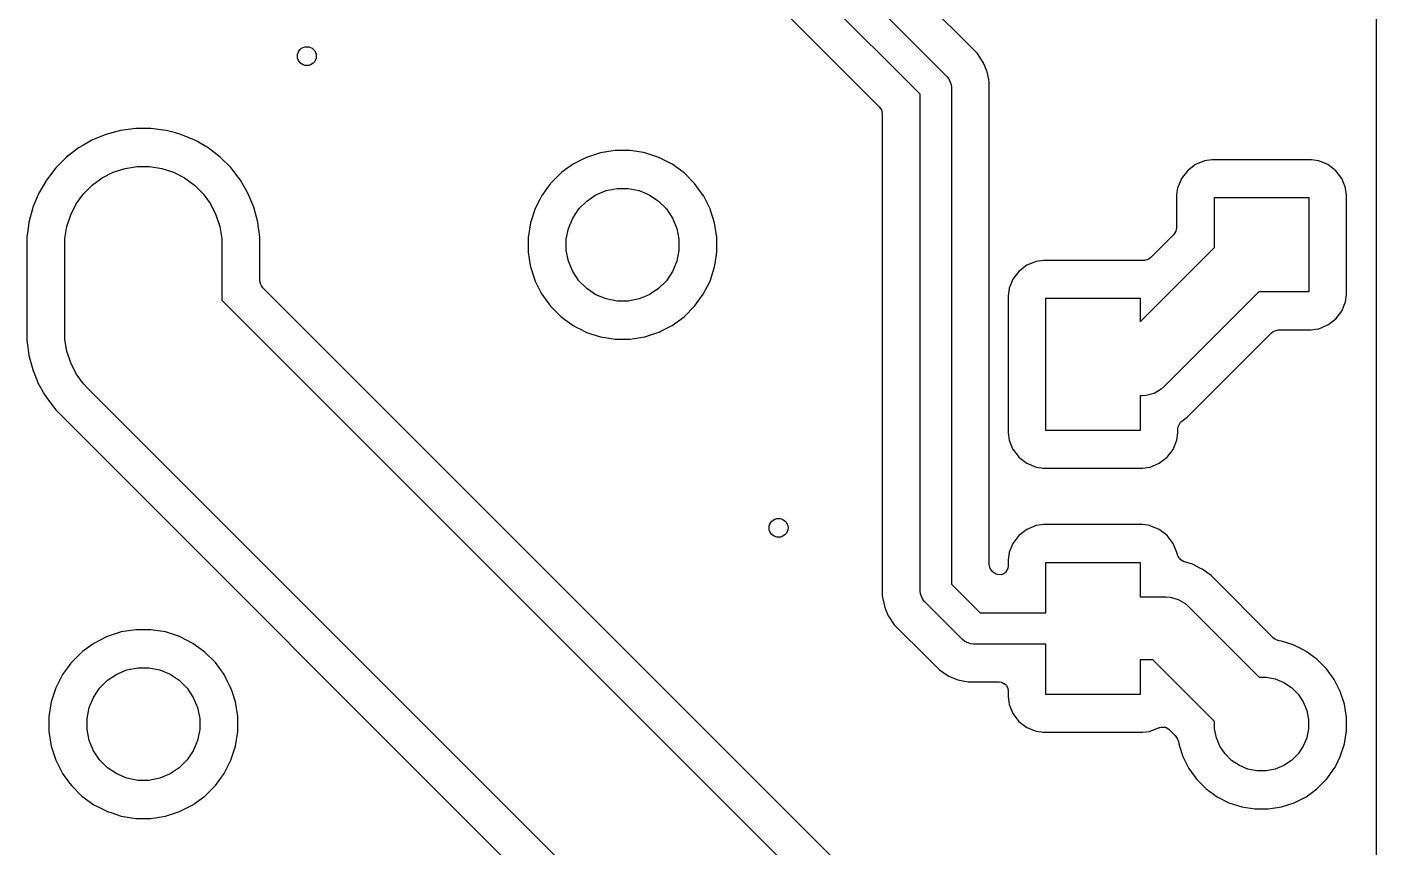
# Model space of a CAD drawing. Header units: inches. Extents: x 1.32 to 5.22, y -7.01 to -1.14.
# Drawn here: x 4.372 to 5.217, y -6.243 to -5.73 of the extents above; entities that cross this region are included whole.
import ezdxf

# ---------------------------------------------------------------- set-up
doc = ezdxf.new("R2010")
doc.units = ezdxf.units.IN
doc.header["$MEASUREMENT"] = 0
doc.layers.add('B.Cu', color=153, linetype='CONTINUOUS', true_color=0x4d7fc4)

msp = doc.modelspace()

# ---------------------------------------------------------------- linework, layer by layer
at = {"layer": 'B.Cu', "linetype": 'CONTINUOUS'}
for p, q in [((5.21652, -3.98178), (5.21652, -7.00227)), ((4.96695, -5.74637), (4.86386, -5.64328)), ((4.84948, -5.66233), (4.9479, -5.76076)), ((4.9311, -5.77179), (4.83844, -5.67913)), ((4.83037, -5.7045), (4.90553, -5.77966)), ((4.96961, -5.75034), (4.96695, -5.74637)), ((4.96695, -5.74637), (4.96695, -5.74637)), ((4.96695, -5.74637), (4.96695, -5.74637)), ((4.97065, -5.7519), (4.96961, -5.75034)), ((4.97071, -5.75208), (4.97065, -5.7519)), ((4.97088, -5.75248), (4.97071, -5.75208)), ((4.97165, -5.75435), (4.97088, -5.75248)), ((4.97203, -5.75526), (4.97165, -5.75435)), ((4.97297, -5.75753), (4.97203, -5.75526)), ((4.97203, -5.75526), (4.97203, -5.75526)), ((4.97314, -5.75795), (4.97297, -5.75753)), ((4.97408, -5.76266), (4.97314, -5.75795)), ((4.9479, -5.76076), (4.94913, -5.76225)), ((4.94913, -5.76225), (4.94941, -5.76294)), ((4.94941, -5.76294), (4.9506, -5.7658)), ((4.9506, -5.7658), (4.95079, -5.76772)), ((4.95079, -5.76772), (4.95079, -6.0786)), ((4.97441, -5.7643), (4.97408, -5.76266)), ((4.97443, -5.76439), (4.97441, -5.7643)), ((4.97443, -5.76442), (4.97443, -5.76439)), ((4.97443, -5.89806), (4.97443, -5.76442)), ((4.9311, -6.08268), (4.9311, -5.77179)), ((4.90553, -5.77966), (4.90637, -5.78077)), ((4.90637, -5.78077), (4.90686, -5.78168)), ((4.90686, -5.78168), (4.90746, -5.78402)), ((4.90746, -5.78402), (4.90746, -6.08598)), ((4.41259, -5.80066), (4.40737, -5.80368)), ((4.42141, -5.79701), (4.41259, -5.80066)), ((4.41259, -5.80066), (4.41259, -5.80066)), ((4.43064, -5.79453), (4.42141, -5.79701)), ((4.44011, -5.79329), (4.43064, -5.79453)), ((4.44966, -5.79329), (4.44011, -5.79329)), ((4.44011, -5.79329), (4.44011, -5.79329)), ((4.44011, -5.79329), (4.44011, -5.79329)), ((4.45913, -5.79453), (4.44966, -5.79329)), ((4.44966, -5.79329), (4.44966, -5.79329)), ((4.44966, -5.79329), (4.44966, -5.79329)), ((4.46507, -5.79613), (4.45913, -5.79453)), ((4.45913, -5.79453), (4.45913, -5.79453)), ((4.45913, -5.79453), (4.45913, -5.79453)), ((4.46835, -5.79701), (4.46507, -5.79613)), ((4.47717, -5.80066), (4.46835, -5.79701)), ((4.47869, -5.80153), (4.47717, -5.80066)), ((4.47717, -5.80066), (4.47717, -5.80066)), ((4.4805, -5.80258), (4.47869, -5.80153)), ((4.47869, -5.80153), (4.47869, -5.80153)), ((4.40432, -5.80544), (4.39674, -5.81125)), ((4.40737, -5.80368), (4.40432, -5.80544)), ((4.40432, -5.80544), (4.40432, -5.80544)), ((4.40432, -5.80544), (4.40432, -5.80544)), ((4.48544, -5.80544), (4.4805, -5.80258)), ((4.48546, -5.80544), (4.48544, -5.80544)), ((4.48551, -5.80548), (4.48546, -5.80544)), ((4.49302, -5.81125), (4.48551, -5.80548)), ((4.73105, -5.80852), (4.7222, -5.8114)), ((4.74023, -5.80707), (4.73105, -5.80852)), ((4.73105, -5.80852), (4.73105, -5.80852)), ((4.73105, -5.80852), (4.73105, -5.80852)), ((4.74953, -5.80707), (4.74023, -5.80707)), ((4.74023, -5.80707), (4.74023, -5.80707)), ((4.74023, -5.80707), (4.74023, -5.80707)), ((4.75798, -5.80841), (4.74953, -5.80707)), ((4.74953, -5.80707), (4.74953, -5.80707)), ((4.74953, -5.80707), (4.74953, -5.80707)), ((4.75872, -5.80852), (4.75798, -5.80841)), ((4.76756, -5.8114), (4.75872, -5.80852)), ((4.38999, -5.818), (4.38418, -5.82558)), ((4.39674, -5.81125), (4.38999, -5.818)), ((4.38999, -5.818), (4.38999, -5.818)), ((4.38999, -5.818), (4.38999, -5.818)), ((4.39674, -5.81125), (4.39674, -5.81125)), ((4.39674, -5.81125), (4.39674, -5.81125)), ((4.42605, -5.82068), (4.43339, -5.81829)), ((4.43339, -5.81829), (4.44102, -5.81708)), ((4.44102, -5.81708), (4.44874, -5.81708)), ((4.44874, -5.81708), (4.45637, -5.81829)), ((4.45637, -5.81829), (4.46371, -5.82068)), ((4.49977, -5.818), (4.49302, -5.81125)), ((4.49302, -5.81125), (4.49302, -5.81125)), ((4.49302, -5.81125), (4.49302, -5.81125)), ((4.49302, -5.81125), (4.49302, -5.81125)), ((4.5027, -5.82181), (4.49977, -5.818)), ((4.49977, -5.818), (4.49977, -5.818)), ((4.49977, -5.818), (4.49977, -5.818)), ((4.49977, -5.818), (4.49977, -5.818)), ((4.71064, -5.818), (4.70686, -5.82074)), ((4.71392, -5.81562), (4.71064, -5.818)), ((4.71064, -5.818), (4.71064, -5.818)), ((4.71911, -5.81297), (4.71392, -5.81562)), ((4.71392, -5.81562), (4.71392, -5.81562)), ((4.7222, -5.8114), (4.71911, -5.81297)), ((4.77584, -5.81562), (4.76756, -5.8114)), ((4.78337, -5.82108), (4.77584, -5.81562)), ((5.10343, -5.81596), (5.09849, -5.81975)), ((5.10918, -5.81358), (5.10343, -5.81596)), ((5.1138, -5.81297), (5.10918, -5.81358)), ((5.10918, -5.81358), (5.10918, -5.81358)), ((5.10918, -5.81358), (5.10918, -5.81358)), ((5.17596, -5.81297), (5.1138, -5.81297)), ((5.1138, -5.81297), (5.1138, -5.81297)), ((5.17597, -5.81297), (5.17596, -5.81297)), ((5.17596, -5.81297), (5.17596, -5.81297)), ((5.17596, -5.81297), (5.17596, -5.81297)), ((5.17603, -5.81298), (5.17597, -5.81297)), ((5.18058, -5.81358), (5.17603, -5.81298)), ((5.18063, -5.81359), (5.18058, -5.81358)), ((5.18074, -5.81365), (5.18063, -5.81359)), ((5.18633, -5.81596), (5.18074, -5.81365)), ((5.19127, -5.81975), (5.18633, -5.81596)), ((5.18633, -5.81596), (5.18633, -5.81596)), ((4.38418, -5.82558), (4.3794, -5.83385)), ((4.38418, -5.82558), (4.38418, -5.82558)), ((4.41292, -5.82872), (4.41917, -5.82418)), ((4.41917, -5.82418), (4.42605, -5.82068)), ((4.46371, -5.82068), (4.4706, -5.82418)), ((4.4706, -5.82418), (4.47684, -5.82872)), ((4.50559, -5.82558), (4.5027, -5.82181)), ((4.50951, -5.83237), (4.50559, -5.82558)), ((4.70657, -5.82091), (4.69965, -5.82783)), ((4.70686, -5.82074), (4.70657, -5.82091)), ((4.78994, -5.82766), (4.78337, -5.82108)), ((5.0947, -5.82469), (5.09239, -5.83028)), ((5.09849, -5.81975), (5.0947, -5.82469)), ((5.19506, -5.82469), (5.19127, -5.81975)), ((5.19593, -5.8268), (5.19506, -5.82469)), ((5.19744, -5.83044), (5.19593, -5.8268)), ((4.3794, -5.83385), (4.37575, -5.84267)), ((4.3794, -5.83385), (4.3794, -5.83385)), ((4.40292, -5.84043), (4.40746, -5.83418)), ((4.40746, -5.83418), (4.41292, -5.82872)), ((4.47684, -5.82872), (4.4823, -5.83418)), ((4.4823, -5.83418), (4.48684, -5.84043)), ((4.51036, -5.83385), (4.50951, -5.83237)), ((4.51402, -5.84267), (4.51036, -5.83385)), ((4.69436, -5.83518), (4.69304, -5.83776)), ((4.69444, -5.83506), (4.69436, -5.83518)), ((4.69436, -5.83518), (4.69436, -5.83518)), ((4.69436, -5.83518), (4.69436, -5.83518)), ((4.69836, -5.82966), (4.69444, -5.83506)), ((4.69948, -5.82812), (4.69836, -5.82966)), ((4.69836, -5.82966), (4.69836, -5.82966)), ((4.69965, -5.82783), (4.69948, -5.82812)), ((4.7224, -5.83875), (4.72818, -5.83489)), ((4.72818, -5.83489), (4.7346, -5.83223)), ((4.7346, -5.83223), (4.74141, -5.83088)), ((4.74141, -5.83088), (4.74835, -5.83088)), ((4.74835, -5.83088), (4.75517, -5.83223)), ((4.75517, -5.83223), (4.76158, -5.83489)), ((4.76158, -5.83489), (4.76736, -5.83875)), ((4.79541, -5.83518), (4.78994, -5.82766)), ((4.79544, -5.83525), (4.79541, -5.83518)), ((4.7995, -5.84321), (4.79544, -5.83525)), ((4.79544, -5.83525), (4.79544, -5.83525)), ((4.79544, -5.83525), (4.79544, -5.83525)), ((5.09232, -5.83044), (5.09171, -5.83506)), ((5.09171, -5.83506), (5.09171, -5.85531)), ((5.09233, -5.8304), (5.09232, -5.83044)), ((5.09239, -5.83028), (5.09233, -5.8304)), ((5.19745, -5.83046), (5.19744, -5.83044)), ((5.19747, -5.83057), (5.19745, -5.83046)), ((5.19747, -5.8306), (5.19747, -5.83057)), ((5.19748, -5.83076), (5.19747, -5.8306)), ((5.19805, -5.83506), (5.19748, -5.83076)), ((5.19805, -5.89722), (5.19805, -5.83506)), ((5.19805, -5.83506), (5.19805, -5.83506)), ((5.19805, -5.83506), (5.19805, -5.83506)), ((5.19805, -5.83506), (5.19805, -5.83506)), ((4.37551, -5.84354), (4.37327, -5.8519)), ((4.37575, -5.84267), (4.37551, -5.84354)), ((4.39942, -5.84731), (4.40292, -5.84043)), ((4.48684, -5.84043), (4.49035, -5.84731)), ((4.51649, -5.8519), (4.51402, -5.84267)), ((4.69014, -5.84346), (4.68726, -5.85231)), ((4.69304, -5.83776), (4.69014, -5.84346)), ((4.71363, -5.84944), (4.71749, -5.84366)), ((4.71749, -5.84366), (4.7224, -5.83875)), ((4.76736, -5.83875), (4.77227, -5.84366)), ((4.77227, -5.84366), (4.77613, -5.84944)), ((4.79954, -5.84327), (4.7995, -5.84321)), ((4.79961, -5.84342), (4.79954, -5.84327)), ((4.79965, -5.8435), (4.79961, -5.84342)), ((4.79969, -5.84365), (4.79965, -5.8435)), ((4.79975, -5.84383), (4.79969, -5.84365)), ((4.8025, -5.85231), (4.79975, -5.84383)), ((4.79975, -5.84383), (4.79975, -5.84383)), ((4.79975, -5.84383), (4.79975, -5.84383)), ((5.11535, -5.86783), (5.11535, -5.83661)), ((5.11535, -5.83661), (5.17441, -5.83661)), ((5.17441, -5.83661), (5.17441, -5.89567)), ((4.37327, -5.8519), (4.37276, -5.8558)), ((4.39703, -5.85465), (4.39942, -5.84731)), ((4.49035, -5.84731), (4.49273, -5.85465)), ((4.517, -5.8558), (4.51649, -5.8519)), ((4.71097, -5.85586), (4.71363, -5.84944)), ((4.77613, -5.84944), (4.77879, -5.85586)), ((4.37276, -5.8558), (4.37203, -5.86137)), ((4.39582, -5.86228), (4.39703, -5.85465)), ((4.49273, -5.85465), (4.49394, -5.86228)), ((4.51729, -5.858), (4.517, -5.8558)), ((4.51774, -5.86137), (4.51729, -5.858)), ((4.68726, -5.85231), (4.68581, -5.86149)), ((4.68726, -5.85231), (4.68726, -5.85231)), ((4.68726, -5.85231), (4.68726, -5.85231)), ((4.70962, -5.86267), (4.71097, -5.85586)), ((4.77879, -5.85586), (4.78014, -5.86267)), ((4.80396, -5.86149), (4.8025, -5.85231)), ((5.08999, -5.85976), (5.0756, -5.87415)), ((5.09122, -5.85768), (5.08999, -5.85976)), ((5.09151, -5.85669), (5.09122, -5.85768)), ((5.09171, -5.85531), (5.09151, -5.85669)), ((4.37203, -5.86137), (4.37203, -5.91626)), ((4.39567, -5.86614), (4.39582, -5.86228)), ((4.39567, -5.92126), (4.39567, -5.86614)), ((4.49394, -5.86228), (4.49409, -5.86614)), ((4.49409, -5.86614), (4.49409, -5.90088)), ((4.51774, -5.86149), (4.51774, -5.86137)), ((4.51774, -5.88865), (4.51774, -5.86149)), ((4.68581, -5.86149), (4.68581, -5.87079)), ((4.70962, -5.86961), (4.70962, -5.86267)), ((4.78014, -5.86267), (4.78014, -5.86961)), ((4.80396, -5.87079), (4.80396, -5.86149)), ((5.0689, -5.91429), (5.11535, -5.86783)), ((4.68581, -5.87079), (4.68711, -5.87899)), ((4.71097, -5.87643), (4.70962, -5.86961)), ((4.71363, -5.88284), (4.71097, -5.87643)), ((4.77879, -5.87643), (4.77613, -5.88284)), ((4.78014, -5.86961), (4.77879, -5.87643)), ((4.80285, -5.87781), (4.80396, -5.87079)), ((5.00367, -5.87657), (4.99792, -5.87896)), ((5.00829, -5.87596), (5.00367, -5.87657)), ((5.00367, -5.87657), (5.00367, -5.87657)), ((5.00367, -5.87657), (5.00367, -5.87657)), ((5.07045, -5.87596), (5.00829, -5.87596)), ((5.07055, -5.87598), (5.07045, -5.87596)), ((5.07045, -5.87596), (5.07045, -5.87596)), ((5.07059, -5.87598), (5.07055, -5.87598)), ((5.07143, -5.87602), (5.07059, -5.87598)), ((5.07155, -5.87602), (5.07143, -5.87602)), ((5.07368, -5.87542), (5.07155, -5.87602)), ((5.07448, -5.87499), (5.07368, -5.87542)), ((5.0756, -5.87415), (5.07448, -5.87499)), ((4.68711, -5.87899), (4.68726, -5.87998)), ((4.68726, -5.87998), (4.69014, -5.88882)), ((4.71749, -5.88862), (4.71363, -5.88284)), ((4.77613, -5.88284), (4.77227, -5.88862)), ((4.79963, -5.88882), (4.8025, -5.87998)), ((4.8025, -5.87998), (4.80285, -5.87781)), ((4.99298, -5.88274), (4.98919, -5.88768)), ((4.99792, -5.87896), (4.99298, -5.88274)), ((4.51833, -5.89099), (4.51774, -5.88865)), ((4.51883, -5.8919), (4.51833, -5.89099)), ((4.51966, -5.89301), (4.51883, -5.8919)), ((4.99959, -6.37294), (4.51966, -5.89301)), ((4.69014, -5.88882), (4.69357, -5.89556)), ((4.7224, -5.89353), (4.71749, -5.88862)), ((4.72818, -5.89739), (4.7224, -5.89353)), ((4.76736, -5.89353), (4.76158, -5.89739)), ((4.77227, -5.88862), (4.76736, -5.89353)), ((4.79541, -5.8971), (4.79963, -5.88882)), ((4.98681, -5.89343), (4.9862, -5.89806)), ((4.98682, -5.89339), (4.98681, -5.89343)), ((4.98688, -5.89327), (4.98682, -5.89339)), ((4.98919, -5.88768), (4.98688, -5.89327)), ((4.49409, -5.90088), (4.99152, -6.3983)), ((4.69357, -5.89556), (4.69436, -5.8971)), ((4.69436, -5.8971), (4.69982, -5.90463)), ((4.7346, -5.90005), (4.72818, -5.89739)), ((4.74141, -5.9014), (4.7346, -5.90005)), ((4.74835, -5.9014), (4.74141, -5.9014)), ((4.75517, -5.90005), (4.74835, -5.9014)), ((4.76158, -5.89739), (4.75517, -5.90005)), ((4.78994, -5.90463), (4.79541, -5.8971)), ((4.97443, -6.06637), (4.97443, -5.89806)), ((4.9862, -5.89806), (4.9862, -5.89806)), ((4.9862, -5.89806), (4.9862, -5.98383)), ((5.00984, -5.98228), (5.00984, -5.89961)), ((5.00984, -5.89961), (5.0689, -5.89961)), ((5.0689, -5.89961), (5.0689, -5.91429)), ((5.14319, -5.89567), (5.084, -5.95486)), ((5.17441, -5.89567), (5.14319, -5.89567)), ((5.19506, -5.90759), (5.19744, -5.90184)), ((5.19744, -5.90184), (5.19805, -5.89722)), ((4.69982, -5.90463), (4.7064, -5.9112)), ((4.7064, -5.9112), (4.71392, -5.91667)), ((4.77584, -5.91667), (4.78337, -5.9112)), ((4.78337, -5.9112), (4.78994, -5.90463)), ((5.19127, -5.91253), (5.19506, -5.90759)), ((4.37203, -5.91626), (4.37203, -5.91626)), ((4.37203, -5.91626), (4.37203, -5.92603)), ((4.71392, -5.91667), (4.71628, -5.91787)), ((4.71628, -5.91787), (4.71628, -5.91787)), ((4.71628, -5.91787), (4.71884, -5.91917)), ((4.71884, -5.91917), (4.72195, -5.92076)), ((4.76878, -5.92027), (4.77584, -5.91667)), ((5.15308, -5.91991), (5.15542, -5.91931)), ((5.15542, -5.91931), (5.17596, -5.91931)), ((5.17596, -5.91931), (5.18026, -5.91874)), ((5.18026, -5.91874), (5.18042, -5.91873)), ((5.18042, -5.91873), (5.18059, -5.91871)), ((5.18059, -5.91871), (5.18074, -5.91864)), ((5.18074, -5.91864), (5.18633, -5.91632)), ((5.18633, -5.91632), (5.19127, -5.91253)), ((4.37203, -5.92603), (4.37203, -5.92604)), ((4.37203, -5.92604), (4.37339, -5.93638)), ((4.39582, -5.92512), (4.39567, -5.92126)), ((4.39687, -5.93173), (4.39582, -5.92512)), ((4.72195, -5.92076), (4.72201, -5.9208)), ((4.72201, -5.9208), (4.72216, -5.92087)), ((4.72216, -5.92087), (4.72224, -5.92091)), ((4.72224, -5.92091), (4.72239, -5.92095)), ((4.72239, -5.92095), (4.72505, -5.92181)), ((4.72505, -5.92181), (4.72505, -5.92181)), ((4.72505, -5.92181), (4.73105, -5.92376)), ((4.73105, -5.92376), (4.74023, -5.92522)), ((4.74023, -5.92522), (4.74023, -5.92522)), ((4.74023, -5.92522), (4.74953, -5.92522)), ((4.74953, -5.92522), (4.75872, -5.92376)), ((4.74953, -5.92522), (4.74953, -5.92522)), ((4.75872, -5.92376), (4.76756, -5.92089)), ((4.76756, -5.92089), (4.76774, -5.9208)), ((4.76774, -5.9208), (4.76878, -5.92027)), ((5.0983, -5.97399), (5.15106, -5.92124)), ((5.15106, -5.92124), (5.15217, -5.9204)), ((5.15217, -5.9204), (5.15228, -5.92034)), ((5.15228, -5.92034), (5.15244, -5.92026)), ((5.15244, -5.92026), (5.15308, -5.91991)), ((4.37339, -5.93638), (4.37359, -5.9367)), ((4.37359, -5.9367), (4.37362, -5.93679)), ((4.39703, -5.93275), (4.39687, -5.93173)), ((4.39942, -5.94009), (4.39703, -5.93275)), ((4.37362, -5.93679), (4.37444, -5.93987)), ((4.37444, -5.93987), (4.37563, -5.94429)), ((4.37563, -5.94429), (4.37575, -5.94473)), ((4.37575, -5.94473), (4.37582, -5.9449)), ((4.37582, -5.9449), (4.37932, -5.95336)), ((4.40292, -5.94697), (4.39942, -5.94009)), ((4.37932, -5.95336), (4.3794, -5.95355)), ((4.3794, -5.95355), (4.3794, -5.95355)), ((4.3794, -5.95355), (4.38301, -5.9598)), ((4.40746, -5.95322), (4.40292, -5.94697)), ((4.41008, -5.95606), (4.40746, -5.95322)), ((4.38301, -5.9598), (4.38301, -5.9598)), ((4.38301, -5.9598), (4.38418, -5.96182)), ((4.38418, -5.96182), (4.38999, -5.9694)), ((4.93634, -6.48231), (4.41008, -5.95606)), ((5.07008, -5.96063), (5.0689, -5.96063)), ((5.0689, -5.96063), (5.0689, -5.98228)), ((5.07265, -5.96046), (5.07008, -5.96063)), ((5.07761, -5.95913), (5.07265, -5.96046)), ((5.07265, -5.96046), (5.07265, -5.96046)), ((5.08206, -5.95656), (5.07761, -5.95913)), ((5.084, -5.95486), (5.08206, -5.95656)), ((5.08206, -5.95656), (5.08206, -5.95656)), ((4.38999, -5.9694), (4.38999, -5.9694)), ((4.38999, -5.9694), (4.38999, -5.9694)), ((4.38999, -5.9694), (4.38999, -5.9694)), ((4.38999, -5.9694), (4.70321, -6.28262)), ((5.09298, -5.97915), (5.09412, -5.97718)), ((5.09412, -5.97718), (5.09424, -5.97705)), ((5.09424, -5.97705), (5.09492, -5.97645)), ((5.09492, -5.97645), (5.0983, -5.97399)), ((4.9862, -5.98383), (4.98681, -5.98845)), ((5.0689, -5.98228), (5.00984, -5.98228)), ((5.09193, -5.98846), (5.09254, -5.98383)), ((5.09254, -5.98137), (5.09274, -5.98)), ((5.09254, -5.98383), (5.09254, -5.98137)), ((5.09274, -5.98), (5.09298, -5.97915)), ((4.98681, -5.98845), (4.98681, -5.98845)), ((4.98681, -5.98845), (4.98681, -5.98845)), ((4.98681, -5.98845), (4.98681, -5.98846)), ((4.98681, -5.98846), (4.98681, -5.98846)), ((4.98681, -5.98846), (4.98681, -5.98846)), ((4.98681, -5.98846), (4.98903, -5.99381)), ((4.98903, -5.99381), (4.98919, -5.99421)), ((4.98919, -5.99421), (4.9893, -5.99434)), ((4.9893, -5.99434), (4.99298, -5.99914)), ((5.08576, -5.99914), (5.08955, -5.99421)), ((5.08955, -5.99421), (5.09193, -5.98846)), ((4.99298, -5.99914), (4.99792, -6.00293)), ((4.99792, -6.00293), (5.00367, -6.00532)), ((5.07523, -6.00525), (5.08082, -6.00293)), ((5.08082, -6.00293), (5.08576, -5.99914)), ((5.00367, -6.00532), (5.00829, -6.00593)), ((5.00829, -6.00593), (5.07045, -6.00593)), ((5.07045, -6.00593), (5.07475, -6.00536)), ((5.07045, -6.00593), (5.07045, -6.00593)), ((5.07045, -6.00593), (5.07045, -6.00593)), ((5.07475, -6.00536), (5.07491, -6.00535)), ((5.07491, -6.00535), (5.07507, -6.00532)), ((5.07507, -6.00532), (5.07523, -6.00525)), ((4.99792, -6.04431), (4.99298, -6.0481)), ((5.00367, -6.04193), (4.99792, -6.04431)), ((5.00829, -6.04132), (5.00367, -6.04193)), ((5.00367, -6.04193), (5.00367, -6.04193)), ((5.00367, -6.04193), (5.00367, -6.04193)), ((5.07045, -6.04132), (5.00829, -6.04132)), ((5.00829, -6.04132), (5.00829, -6.04132)), ((5.07046, -6.04132), (5.07045, -6.04132)), ((5.07045, -6.04132), (5.07045, -6.04132)), ((5.07045, -6.04132), (5.07045, -6.04132)), ((5.07052, -6.04133), (5.07046, -6.04132)), ((5.07507, -6.04193), (5.07052, -6.04133)), ((5.07511, -6.04194), (5.07507, -6.04193)), ((5.07523, -6.04199), (5.07511, -6.04194)), ((5.08082, -6.04431), (5.07523, -6.04199)), ((5.08576, -6.0481), (5.08082, -6.04431)), ((5.08082, -6.04431), (5.08082, -6.04431)), ((4.98919, -6.05304), (4.98688, -6.05863)), ((4.99298, -6.0481), (4.98919, -6.05304)), ((5.08955, -6.05304), (5.08576, -6.0481)), ((5.09193, -6.05879), (5.08955, -6.05304)), ((4.98681, -6.05879), (4.9862, -6.06341)), ((4.9862, -6.06341), (4.9862, -6.06341)), ((4.9862, -6.06341), (4.9862, -6.06723)), ((4.98682, -6.05874), (4.98681, -6.05879)), ((4.98688, -6.05863), (4.98682, -6.05874)), ((5.09202, -6.05944), (5.09193, -6.05879)), ((5.09193, -6.05879), (5.09193, -6.05879)), ((5.09193, -6.05879), (5.09193, -6.05879)), ((5.09238, -6.06074), (5.09202, -6.05944)), ((5.09261, -6.06127), (5.09238, -6.06074)), ((5.09433, -6.06337), (5.09261, -6.06127)), ((5.09486, -6.06372), (5.09433, -6.06337)), ((4.97503, -6.06871), (4.97443, -6.06637)), ((4.97552, -6.06962), (4.97503, -6.06871)), ((4.97636, -6.07073), (4.97552, -6.06962)), ((4.97671, -6.07109), (4.97636, -6.07073)), ((4.97879, -6.07233), (4.97671, -6.07109)), ((4.98429, -6.07156), (4.98213, -6.07264)), ((4.98434, -6.07151), (4.98429, -6.07156)), ((4.98583, -6.0692), (4.98434, -6.07151)), ((4.986, -6.06861), (4.98583, -6.0692)), ((4.9862, -6.06723), (4.986, -6.06861)), ((5.00984, -6.09646), (5.00984, -6.06496)), ((5.00984, -6.06496), (5.0689, -6.06496)), ((5.0689, -6.06496), (5.0689, -6.08661)), ((5.0961, -6.06434), (5.09486, -6.06372)), ((5.10167, -6.06615), (5.0961, -6.06434)), ((5.10671, -6.06871), (5.10167, -6.06615)), ((5.10775, -6.06924), (5.10671, -6.06871)), ((5.11326, -6.07325), (5.10775, -6.06924)), ((4.95079, -6.0786), (4.96864, -6.09646)), ((4.97963, -6.07257), (4.97879, -6.07233)), ((4.98204, -6.07266), (4.97963, -6.07257)), ((4.98213, -6.07264), (4.98204, -6.07266)), ((5.15219, -6.11217), (5.11326, -6.07325)), ((5.11326, -6.07325), (5.11326, -6.07325)), ((4.90746, -6.08598), (4.90746, -6.08598)), ((4.90746, -6.08598), (4.90746, -6.08598)), ((4.90746, -6.08598), (4.90875, -6.09244)), ((4.93129, -6.0846), (4.9311, -6.08268)), ((4.93276, -6.08815), (4.93129, -6.0846)), ((4.93399, -6.08964), (4.93276, -6.08815)), ((4.93276, -6.08815), (4.93276, -6.08815)), ((5.0689, -6.08661), (5.08504, -6.08661)), ((5.08504, -6.08661), (5.08761, -6.08678)), ((5.08761, -6.08678), (5.08761, -6.08678)), ((5.08761, -6.08678), (5.09257, -6.08811)), ((5.09257, -6.08811), (5.09702, -6.09068)), ((4.90875, -6.09244), (4.90875, -6.09244)), ((4.90875, -6.09244), (4.90875, -6.09244)), ((4.90875, -6.09244), (4.90952, -6.09431)), ((4.90952, -6.09431), (4.90952, -6.09431)), ((4.90952, -6.09431), (4.91121, -6.09838)), ((4.95761, -6.11326), (4.93399, -6.08964)), ((4.96864, -6.09646), (5.00984, -6.09646)), ((5.09702, -6.09068), (5.09702, -6.09068)), ((5.09702, -6.09068), (5.09896, -6.09238)), ((5.09896, -6.09238), (5.14334, -6.13676)), ((4.91121, -6.09838), (4.91124, -6.09848)), ((4.91124, -6.09848), (4.91127, -6.09854)), ((4.91127, -6.09854), (4.91494, -6.10402)), ((4.91494, -6.10402), (4.91494, -6.10402)), ((4.91494, -6.10402), (4.91494, -6.10402)), ((4.91494, -6.10402), (4.93627, -6.12536)), ((4.41696, -6.11407), (4.41392, -6.11562)), ((4.4222, -6.11139), (4.41696, -6.11407)), ((4.43105, -6.10852), (4.4222, -6.11139)), ((4.44023, -6.10707), (4.43105, -6.10852)), ((4.43105, -6.10852), (4.43105, -6.10852)), ((4.43105, -6.10852), (4.43105, -6.10852)), ((4.44953, -6.10707), (4.44023, -6.10707)), ((4.44023, -6.10707), (4.44023, -6.10707)), ((4.44023, -6.10707), (4.44023, -6.10707)), ((4.45872, -6.10852), (4.44953, -6.10707)), ((4.44953, -6.10707), (4.44953, -6.10707)), ((4.44953, -6.10707), (4.44953, -6.10707)), ((4.46756, -6.11139), (4.45872, -6.10852)), ((4.45872, -6.10852), (4.45872, -6.10852)), ((4.47584, -6.11562), (4.46756, -6.11139)), ((4.9591, -6.11448), (4.95761, -6.11326)), ((5.15355, -6.11313), (5.15219, -6.11217)), ((5.15466, -6.11366), (5.15355, -6.11313)), ((5.15598, -6.11407), (5.15466, -6.11366)), ((5.15733, -6.11428), (5.15598, -6.11407)), ((4.40657, -6.12091), (4.39965, -6.12783)), ((4.40686, -6.12074), (4.40657, -6.12091)), ((4.40963, -6.11873), (4.40686, -6.12074)), ((4.41392, -6.11562), (4.40963, -6.11873)), ((4.40963, -6.11873), (4.40963, -6.11873)), ((4.48337, -6.12108), (4.47584, -6.11562)), ((4.48994, -6.12766), (4.48337, -6.12108)), ((4.96265, -6.11595), (4.9591, -6.11448)), ((4.9591, -6.11448), (4.9591, -6.11448)), ((4.96457, -6.11614), (4.96265, -6.11595)), ((5.00984, -6.11614), (4.96457, -6.11614)), ((5.00984, -6.14764), (5.00984, -6.11614)), ((5.15735, -6.11429), (5.15733, -6.11428)), ((5.15733, -6.11428), (5.15733, -6.11428)), ((5.16456, -6.11663), (5.15735, -6.11429)), ((5.16481, -6.11667), (5.16456, -6.11663)), ((5.16577, -6.11707), (5.16481, -6.11667)), ((5.16598, -6.11722), (5.16577, -6.11707)), ((5.16896, -6.11873), (5.16598, -6.11722)), ((5.17275, -6.12067), (5.16896, -6.11873)), ((5.17952, -6.12559), (5.17275, -6.12067)), ((4.39747, -6.13089), (4.39436, -6.13518)), ((4.39948, -6.12812), (4.39747, -6.13089)), ((4.39747, -6.13089), (4.39747, -6.13089)), ((4.39965, -6.12783), (4.39948, -6.12812)), ((4.4346, -6.13223), (4.44141, -6.13088)), ((4.44141, -6.13088), (4.44835, -6.13088)), ((4.44835, -6.13088), (4.45517, -6.13223)), ((4.49541, -6.13518), (4.48994, -6.12766)), ((4.93627, -6.12536), (4.94322, -6.13231)), ((5.07689, -6.12598), (5.0689, -6.12598)), ((5.0689, -6.12598), (5.0689, -6.14764)), ((5.1155, -6.1646), (5.07689, -6.12598)), ((5.18544, -6.1315), (5.17952, -6.12559)), ((5.17952, -6.12559), (5.17952, -6.12559)), ((4.39436, -6.13518), (4.39014, -6.14346)), ((4.39436, -6.13518), (4.39436, -6.13518)), ((4.41749, -6.14366), (4.4224, -6.13875)), ((4.4224, -6.13875), (4.42818, -6.13489)), ((4.42818, -6.13489), (4.4346, -6.13223)), ((4.45517, -6.13223), (4.46158, -6.13489)), ((4.46158, -6.13489), (4.46736, -6.13875)), ((4.46736, -6.13875), (4.47227, -6.14366)), ((4.4974, -6.13909), (4.49541, -6.13518)), ((4.4995, -6.14321), (4.4974, -6.13909)), ((4.94322, -6.13231), (4.94322, -6.13231)), ((4.94322, -6.13231), (4.94322, -6.13231)), ((4.94322, -6.13231), (4.94322, -6.13231)), ((4.94322, -6.13231), (4.94871, -6.13597)), ((4.94871, -6.13597), (4.9521, -6.13738)), ((4.9521, -6.13738), (4.9548, -6.1385)), ((4.9548, -6.1385), (4.9578, -6.13909)), ((4.9578, -6.13909), (4.96115, -6.13976)), ((5.14334, -6.13676), (5.14778, -6.13676)), ((5.14778, -6.13676), (5.15345, -6.13789)), ((5.15345, -6.13789), (5.1588, -6.1401)), ((5.19036, -6.13827), (5.18544, -6.1315)), ((5.19036, -6.13829), (5.19036, -6.13827)), ((5.19416, -6.14573), (5.19036, -6.13829)), ((4.39014, -6.14346), (4.38726, -6.15231)), ((4.41363, -6.14944), (4.41749, -6.14366)), ((4.47227, -6.14366), (4.47613, -6.14944)), ((4.49954, -6.14327), (4.4995, -6.14321)), ((4.49961, -6.14342), (4.49954, -6.14327)), ((4.49965, -6.1435), (4.49961, -6.14342)), ((4.49969, -6.14365), (4.49965, -6.1435)), ((4.50037, -6.14573), (4.49969, -6.14365)), ((4.5025, -6.15231), (4.50037, -6.14573)), ((4.96115, -6.13976), (4.96124, -6.13978)), ((4.96124, -6.13978), (4.96127, -6.13978)), ((4.96127, -6.13978), (4.96127, -6.13978)), ((4.96127, -6.13978), (4.96127, -6.13978)), ((4.96127, -6.13978), (4.98062, -6.13978)), ((4.98062, -6.13978), (4.98199, -6.13998)), ((4.98199, -6.13998), (4.98258, -6.14015)), ((4.98258, -6.14015), (4.9849, -6.14164)), ((4.9849, -6.14164), (4.98494, -6.14169)), ((4.98494, -6.14169), (4.98602, -6.14385)), ((4.98602, -6.14385), (4.98609, -6.14415)), ((4.98609, -6.14415), (4.9862, -6.14519)), ((4.9862, -6.14519), (4.9862, -6.14919)), ((5.0689, -6.14764), (5.00984, -6.14764)), ((5.1588, -6.1401), (5.16361, -6.14332)), ((5.16361, -6.14332), (5.16771, -6.14741)), ((5.16771, -6.14741), (5.17092, -6.15222)), ((5.19674, -6.15369), (5.19416, -6.14573)), ((4.38726, -6.15231), (4.38581, -6.16149)), ((4.38726, -6.15231), (4.38726, -6.15231)), ((4.38726, -6.15231), (4.38726, -6.15231)), ((4.40962, -6.16267), (4.41097, -6.15586)), ((4.41097, -6.15586), (4.41363, -6.14944)), ((4.47613, -6.14944), (4.47879, -6.15586)), ((4.47879, -6.15586), (4.48014, -6.16267)), ((4.50396, -6.16149), (4.5025, -6.15231)), ((4.9862, -6.14919), (4.98661, -6.15231)), ((4.98661, -6.15231), (4.98681, -6.15381)), ((4.98681, -6.15381), (4.98681, -6.15381)), ((4.98681, -6.15381), (4.987, -6.15428)), ((4.987, -6.15428), (4.98919, -6.15956)), ((5.17092, -6.15222), (5.17314, -6.15757)), ((5.19805, -6.16196), (5.19674, -6.15369)), ((4.38581, -6.16149), (4.38581, -6.17079)), ((4.40962, -6.16961), (4.40962, -6.16267)), ((4.48014, -6.16267), (4.48014, -6.16961)), ((4.50396, -6.17079), (4.50396, -6.16149)), ((4.98919, -6.15956), (4.99298, -6.1645)), ((4.99298, -6.1645), (4.99792, -6.16829)), ((5.1155, -6.16904), (5.1155, -6.1646)), ((5.17314, -6.15757), (5.17427, -6.16325)), ((5.17427, -6.16325), (5.17427, -6.16904)), ((5.19805, -6.17033), (5.19805, -6.16196)), ((4.38581, -6.17079), (4.38725, -6.17992)), ((4.41097, -6.17643), (4.40962, -6.16961)), ((4.48014, -6.16961), (4.47879, -6.17643)), ((4.50251, -6.17992), (4.50396, -6.17079)), ((4.99792, -6.16829), (5.00367, -6.17067)), ((5.00367, -6.17067), (5.00829, -6.17128)), ((5.00829, -6.17128), (5.07045, -6.17128)), ((5.07045, -6.17128), (5.07475, -6.17071)), ((5.07045, -6.17128), (5.07045, -6.17128)), ((5.07045, -6.17128), (5.07045, -6.17128)), ((5.07475, -6.17071), (5.07491, -6.1707)), ((5.07491, -6.1707), (5.07507, -6.17068)), ((5.07491, -6.1707), (5.07491, -6.1707)), ((5.07507, -6.17068), (5.07523, -6.17061)), ((5.07523, -6.17061), (5.07879, -6.16913)), ((5.07879, -6.16913), (5.08025, -6.16853)), ((5.08025, -6.16853), (5.08048, -6.1685)), ((5.08048, -6.1685), (5.08096, -6.16829)), ((5.08096, -6.16829), (5.08115, -6.16825)), ((5.08115, -6.16825), (5.08198, -6.16804)), ((5.08115, -6.16825), (5.08115, -6.16825)), ((5.08198, -6.16804), (5.08473, -6.16818)), ((5.08473, -6.16818), (5.08493, -6.16824)), ((5.08493, -6.16824), (5.08506, -6.16829)), ((5.08506, -6.16829), (5.08692, -6.16945)), ((5.08692, -6.16945), (5.09083, -6.17337)), ((5.11663, -6.17471), (5.1155, -6.16904)), ((5.17427, -6.16904), (5.17314, -6.17471)), ((5.19674, -6.17859), (5.19805, -6.17033)), ((4.38725, -6.17992), (4.38726, -6.17998)), ((4.38726, -6.17998), (4.39014, -6.18882)), ((4.41363, -6.18284), (4.41097, -6.17643)), ((4.47879, -6.17643), (4.47613, -6.18284)), ((4.49963, -6.18882), (4.5025, -6.17998)), ((4.5025, -6.17998), (4.50251, -6.17992)), ((4.50251, -6.17992), (4.50251, -6.17992)), ((4.50251, -6.17992), (4.50251, -6.17992)), ((5.09083, -6.17337), (5.09166, -6.17448)), ((5.09166, -6.17448), (5.09225, -6.17556)), ((5.09225, -6.17556), (5.09279, -6.17713)), ((5.09279, -6.17713), (5.09302, -6.17859)), ((5.09302, -6.17859), (5.09302, -6.17859)), ((5.09302, -6.17859), (5.09303, -6.17861)), ((5.09303, -6.17861), (5.09345, -6.17992)), ((5.09345, -6.17992), (5.09538, -6.18584)), ((5.11884, -6.18006), (5.11663, -6.17471)), ((5.12206, -6.18487), (5.11884, -6.18006)), ((5.17092, -6.18006), (5.16771, -6.18487)), ((5.17314, -6.17471), (5.17092, -6.18006)), ((5.19416, -6.18655), (5.19674, -6.17859)), ((4.39014, -6.18882), (4.39415, -6.19669)), ((4.41749, -6.18862), (4.41363, -6.18284)), ((4.4224, -6.19353), (4.41749, -6.18862)), ((4.47227, -6.18862), (4.46736, -6.19353)), ((4.47613, -6.18284), (4.47227, -6.18862)), ((4.49541, -6.1971), (4.49963, -6.18882)), ((5.09538, -6.18584), (5.09561, -6.18655)), ((5.09561, -6.18655), (5.09941, -6.19401)), ((5.12615, -6.18897), (5.12206, -6.18487)), ((5.13096, -6.19218), (5.12615, -6.18897)), ((5.16361, -6.18897), (5.1588, -6.19218)), ((5.16771, -6.18487), (5.16361, -6.18897)), ((5.19149, -6.19179), (5.19416, -6.18655)), ((4.39415, -6.19669), (4.39415, -6.19669)), ((4.39415, -6.19669), (4.39436, -6.1971)), ((4.39436, -6.1971), (4.39436, -6.1971)), ((4.39436, -6.1971), (4.39812, -6.20228)), ((4.42818, -6.19739), (4.4224, -6.19353)), ((4.4346, -6.20005), (4.42818, -6.19739)), ((4.46158, -6.19739), (4.45517, -6.20005)), ((4.46736, -6.19353), (4.46158, -6.19739)), ((4.48994, -6.20463), (4.49541, -6.1971)), ((5.09941, -6.19401), (5.10433, -6.20078)), ((5.13631, -6.1944), (5.13096, -6.19218)), ((5.14199, -6.19553), (5.13631, -6.1944)), ((5.14778, -6.19553), (5.14199, -6.19553)), ((5.15345, -6.1944), (5.14778, -6.19553)), ((5.1588, -6.19218), (5.15345, -6.1944)), ((5.18568, -6.20044), (5.19036, -6.19401)), ((5.19036, -6.19401), (5.19116, -6.1929)), ((5.19036, -6.19401), (5.19036, -6.19401)), ((5.19036, -6.19401), (5.19036, -6.19401)), ((5.19036, -6.19401), (5.19036, -6.19401)), ((5.19116, -6.1929), (5.19149, -6.19179)), ((4.39812, -6.20228), (4.39982, -6.20463)), ((4.39982, -6.20463), (4.4064, -6.2112)), ((4.44141, -6.2014), (4.4346, -6.20005)), ((4.44835, -6.2014), (4.44141, -6.2014)), ((4.45517, -6.20005), (4.44835, -6.2014)), ((4.48337, -6.2112), (4.48994, -6.20463)), ((5.10433, -6.20078), (5.10433, -6.20078)), ((5.10433, -6.20078), (5.11024, -6.2067)), ((5.11024, -6.2067), (5.11702, -6.21162)), ((5.1759, -6.20933), (5.17952, -6.2067)), ((5.17952, -6.2067), (5.17955, -6.20666)), ((5.17952, -6.2067), (5.17952, -6.2067)), ((5.17952, -6.2067), (5.17952, -6.2067)), ((5.17952, -6.2067), (5.17952, -6.2067)), ((5.17952, -6.2067), (5.17952, -6.2067)), ((5.17955, -6.20666), (5.18541, -6.20081)), ((5.18541, -6.20081), (5.18544, -6.20078)), ((5.18544, -6.20078), (5.18568, -6.20044)), ((5.18544, -6.20078), (5.18544, -6.20078)), ((4.4064, -6.2112), (4.41392, -6.21667)), ((4.47584, -6.21667), (4.48337, -6.2112)), ((5.11702, -6.21162), (5.11703, -6.21162)), ((5.11703, -6.21162), (5.12447, -6.21542)), ((5.12447, -6.21542), (5.13243, -6.218)), ((5.15733, -6.218), (5.16529, -6.21542)), ((5.16529, -6.21542), (5.17275, -6.21162)), ((5.17275, -6.21162), (5.1759, -6.20933)), ((4.41392, -6.21667), (4.41783, -6.21866)), ((4.41783, -6.21866), (4.42195, -6.22076)), ((4.42195, -6.22076), (4.42201, -6.2208)), ((4.42201, -6.2208), (4.42216, -6.22087)), ((4.42216, -6.22087), (4.42224, -6.22091)), ((4.42224, -6.22091), (4.42239, -6.22095)), ((4.42239, -6.22095), (4.42505, -6.22181)), ((4.42505, -6.22181), (4.43105, -6.22376)), ((4.43105, -6.22376), (4.44023, -6.22522)), ((4.44953, -6.22522), (4.45872, -6.22376)), ((4.45872, -6.22376), (4.45995, -6.22336)), ((4.45995, -6.22336), (4.46756, -6.22089)), ((4.46756, -6.22089), (4.47584, -6.21667)), ((5.13243, -6.218), (5.1407, -6.21931)), ((5.1407, -6.21931), (5.1407, -6.21931)), ((5.1407, -6.21931), (5.14907, -6.21931)), ((5.14907, -6.21931), (5.15733, -6.218)), ((5.14907, -6.21931), (5.14907, -6.21931)), ((4.44023, -6.22522), (4.44023, -6.22522)), ((4.44023, -6.22522), (4.44953, -6.22522)), ((4.44953, -6.22522), (4.44953, -6.22522))]:
    msp.add_line(p, q, dxfattribs=at)
at = {"layer": 'B.Cu'}
for centre in [(4.54724, -5.74803), (4.84252, -6.04331)]:
    msp.add_circle(centre, 0.00591, dxfattribs=at)

doc.saveas('drawing.dxf')
